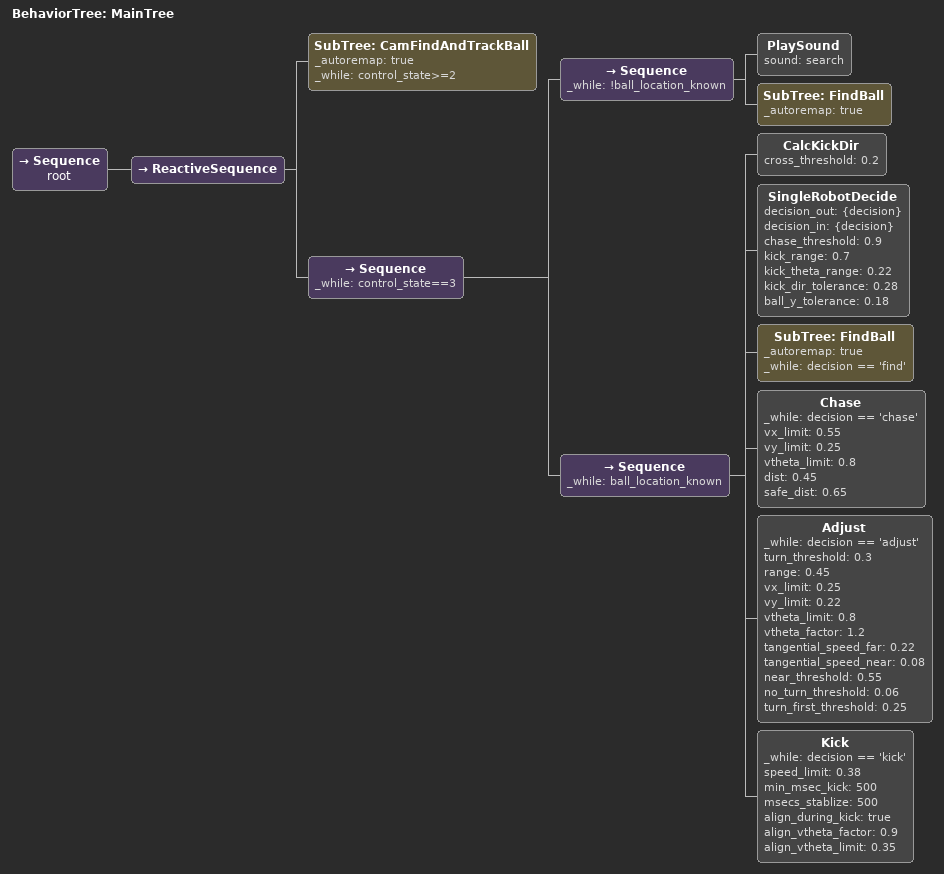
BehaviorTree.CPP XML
<!-- Single robot stable ball-control test. -->

<root BTCPP_format="4">
    <include path="./subtrees/subtree_cam_find_and_track_ball.xml" />
    <include path="./subtrees/subtree_find_ball.xml" />

    <BehaviorTree ID="MainTree">
        <Sequence name="root">
            <ReactiveSequence>
                <SubTree ID="CamFindAndTrackBall" _autoremap="true" _while="control_state>=2" />
                <Sequence _while="control_state==3">
                    <Sequence _while="!ball_location_known">
                        <PlaySound sound="search" />
                        <SubTree ID="FindBall" _autoremap="true" />
                    </Sequence>
                    <Sequence _while="ball_location_known">
                        <CalcKickDir cross_threshold="0.2" />
                        <SingleRobotDecide decision_out="{decision}" decision_in="{decision}"
                                           chase_threshold="0.9"
                                           kick_range="0.7"
                                           kick_theta_range="0.22"
                                           kick_dir_tolerance="0.28"
                                           ball_y_tolerance="0.18" />
                        <SubTree ID="FindBall" _autoremap="true" _while="decision == 'find'" />
                        <Chase _while="decision == 'chase'"
                               vx_limit="0.55"
                               vy_limit="0.25"
                               vtheta_limit="0.8"
                               dist="0.45"
                               safe_dist="0.65" />
                        <Adjust _while="decision == 'adjust'"
                                turn_threshold="0.3"
                                range="0.45"
                                vx_limit="0.25"
                                vy_limit="0.22"
                                vtheta_limit="0.8"
                                vtheta_factor="1.2"
                                tangential_speed_far="0.22"
                                tangential_speed_near="0.08"
                                near_threshold="0.55"
                                no_turn_threshold="0.06"
                                turn_first_threshold="0.25" />
                        <Kick _while="decision == 'kick'"
                              speed_limit="0.38"
                              min_msec_kick="500"
                              msecs_stablize="500"
                              align_during_kick="true"
                              align_vtheta_factor="0.9"
                              align_vtheta_limit="0.35" />
                    </Sequence>
                </Sequence>
            </ReactiveSequence>
        </Sequence>
    </BehaviorTree>
</root>
